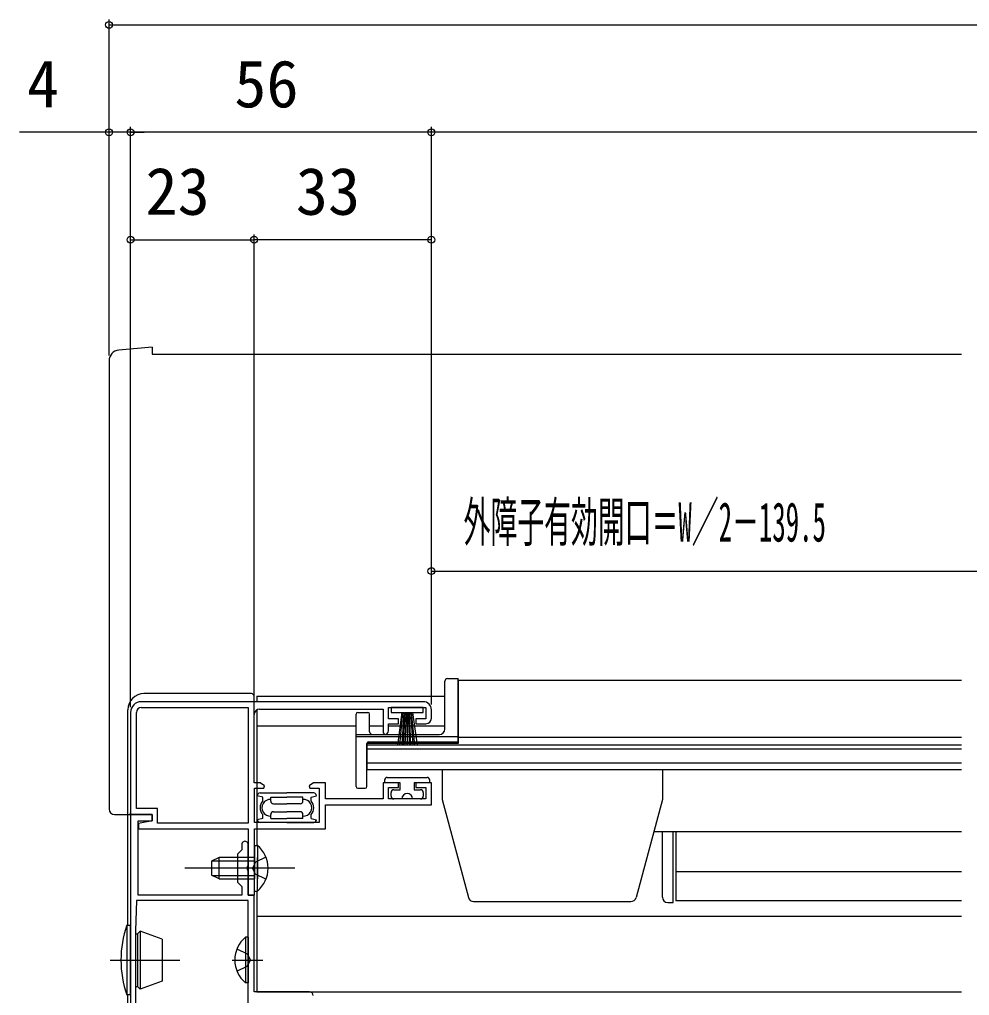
# Model space of a CAD drawing. Units: millimetres, scale not verified. Extents: x -525 to 525, y -783 to 779.
# Drawn here: x -284.7 to -107.8, y -434.5 to -252.8 of the extents above; entities that cross this region are included whole.
import ezdxf
from ezdxf.enums import TextEntityAlignment as Align

# ---------------------------------------------------------------- set-up
doc = ezdxf.new("R2010")
doc.units = ezdxf.units.MM
doc.header["$LTSCALE"] = 4
for name, color, linetype in [('0-3_YKK_11', 7, 'Continuous'), ('0-5_YKK_12', 2, 'Continuous'), ('0-6_YKK_13', 4, 'Continuous'), ('0-8_YKK_D', 6, 'Continuous')]:
    doc.layers.add(name, color=color, linetype=linetype)
doc.styles.add('ＭＳ ゴシック', font='')
doc.styles.get('ＭＳ ゴシック').set_extended_font_data('MS Gothic')

msp = doc.modelspace()

# ---------------------------------------------------------------- linework, layer by layer
at = {"layer": '0-3_YKK_11'}
for p, q in [((-209.5, -379.8), (-262, -379.8)), ((-262, -380.9), (-242.1, -380.9)), ((-208, -382.9), (-208, -381.3))]:
    msp.add_line(p, q, dxfattribs=at)
for points in [[(-242.1, -380.9), (-242.1, -402.4), (-259, -402.4), (-259, -399.7), (-262.9, -399.7), (-262.9, -381.8)], [(-240, -381.2), (-217, -381.2), (-217, -385.6), (-216.7, -385.9)], [(-216, -385.2), (-216, -383.9), (-214.1, -383.9), (-214.1, -383), (-216, -383), (-216, -380.9), (-209, -380.9), (-209, -383), (-210.9, -383), (-210.9, -383.9), (-209, -383.9)], [(-264, -381.8), (-264, -400.8), (-260, -400.8), (-260, -402), (-262.5, -402.5), (-262.5, -403.5), (-242.1, -403.5), (-242.1, -415.8), (-240.9, -415.8), (-240.9, -411.258), (-241.02, -411.075), (-241.02, -410.525), (-240.9, -410.342), (-240.9, -403.5), (-227.7, -403.5), (-227.7, -399), (-208, -399), (-208, -394.9), (-210.9, -394.9), (-210.9, -395.8), (-209, -395.8), (-209, -397.9), (-216, -397.9), (-216, -395.8), (-214.1, -395.8), (-214.1, -394.9), (-217, -394.9), (-217, -397.9), (-227.7, -397.9), (-227.7, -394.9), (-229.923, -394.9), (-230.74, -395.472), (-230.605, -395.9), (-228.9, -395.9), (-228.9, -402.3), (-240.9, -402.3), (-240.9, -395.9), (-239.194, -395.9), (-239.06, -395.472), (-239.877, -394.9)], [(-239.877, -394.9), (-241, -394.9), (-241, -382.2)], [(-264, -400.8), (-264, -506.8)], [(-243.3, -406.4), (-243.3, -407.4), (-244.1, -408.2), (-244.1, -413.4), (-243.3, -414.2), (-243.3, -415.8), (-262.6, -415.8), (-262.6, -402), (-260, -402), (-260, -400.8), (-264, -400.8)], [(-230.7, -433.8), (-241, -433.8), (-241, -415.8), (-242.1, -415.8), (-242.1, -411.258), (-242.22, -411.075), (-242.22, -410.525), (-242.1, -410.342), (-242.1, -406.4)], [(-242.1, -461.7), (-242.1, -416.8), (-262.9, -416.8), (-263.098, -422.475)], [(-263.1, -422.58), (-263.1, -461.7), (-242.1, -461.7)]]:
    msp.add_lwpolyline(points, dxfattribs=at)
for centre, radius, start, end in [((-262, -381.8), 2, 90.00001, 179.99999), ((-262, -381.8), 0.9, 90.00001, 179.99999), ((-240, -382.2), 1, 90.00001, 179.99999), ((-209.5, -381.3), 1.5, 0.00001, 89.99999), ((-209, -382.9), 1, 270.00001, 359.99999), ((-216.7, -385.2), 0.7, 270.00001, 359.99999), ((-242.7, -406.4), 0.6, 359.99999, 180.00001), ((-260.1, -422.58), 3, 177.99973, 179.99975), ((-230.7, -434.5), 0.7, 0.00001, 89.99999)]:
    msp.add_arc(centre, radius, start, end, dxfattribs=at)
at = {"layer": '0-5_YKK_12'}
for p, q in [((-203.001, -375.8), (-203.001, -387.6)), ((-203.001, -375.8), (-109.328, -375.8)), ((-240.5, -378.8), (-240.5, -379.8)), ((-240.5, -378.8), (-205.501, -378.8)), ((-240.5, -381.2), (-240.5, -394.9)), ((-240.5, -384.3), (-222.001, -384.3)), ((-219.501, -384.3), (-217, -384.3)), ((-216, -384.3), (-205.501, -384.3)), ((-203.001, -386.4), (-109.328, -386.4)), ((-240.5, -388.62), (-240.5, -399.7)), ((-220, -387.6), (-220, -392.499)), ((-203.001, -387.6), (-220, -387.6)), ((-109.328, -387.9), (-220, -387.9)), ((-220, -388.584), (-109.328, -388.584)), ((-109.328, -391.256), (-220, -391.256)), ((-109.328, -392.5), (-220, -392.5)), ((-240.5, -395.9), (-240.5, -402.3)), ((-240.5, -401), (-240.5, -406.55)), ((-240.5, -403.51), (-240.5, -406.55)), ((-166.608, -404), (-109.328, -404)), ((-162.5, -404), (-162.5, -416.9)), ((-109.328, -411.5), (-162.5, -411.5)), ((-240.5, -415.05), (-240.5, -433.8)), ((-109.328, -416.9), (-162.5, -416.9)), ((-109.328, -419.8), (-240.5, -419.8)), ((-240.5, -433.8), (-109.328, -433.8))]:
    msp.add_line(p, q, dxfattribs=at)
at = {"layer": '0-6_YKK_13'}
for p, q in [((-260, -313.8), (-266.174, -314.34)), ((-260, -313.8), (-260, -315.1)), ((-260, -315.1), (-109.328, -315.1)), ((-268, -316.333), (-268, -399.8)), ((-205.501, -384.9), (-205.501, -376)), ((-205.001, -375.5), (-203.001, -375.5)), ((-203.001, -387.3), (-203.001, -375.5)), ((-241.499, -378.3), (-261.499, -378.3)), ((-240.999, -379.801), (-240.999, -378.8)), ((-264.499, -421.4), (-264.499, -381.3)), ((-222.001, -395.6), (-222.001, -382.1)), ((-221.701, -381.8), (-219.801, -381.8)), ((-219.501, -385.4), (-219.501, -382.1)), ((-213.499, -381.8), (-214.336, -387.9)), ((-213.897, -387.9), (-213.299, -381.8)), ((-213.099, -381.8), (-213.517, -387.9)), ((-213.198, -387.9), (-212.899, -381.8)), ((-212.699, -381.8), (-212.938, -387.9)), ((-212.499, -381.8), (-212.499, -387.9)), ((-212.299, -381.8), (-212.059, -387.9)), ((-211.8, -387.9), (-212.099, -381.8)), ((-211.899, -381.8), (-211.48, -387.9)), ((-211.101, -387.9), (-211.699, -381.8)), ((-211.499, -381.8), (-210.661, -387.9)), ((-222.001, -385.9), (-206.501, -385.9)), ((-222.001, -386.3), (-203.001, -386.3)), ((-220.001, -395.6), (-220.001, -387.6)), ((-219.701, -387.3), (-203.001, -387.3)), ((-216.199, -393.9), (-208.799, -393.9)), ((-206, -392.5), (-206, -398)), ((-165, -392.5), (-165, -398)), ((-221.701, -395.9), (-220.301, -395.9)), ((-216.699, -394.4), (-216.699, -394.9)), ((-208.299, -394.9), (-208.299, -394.4)), ((-239.4, -397.55), (-240.4, -397.3)), ((-239.9, -396.8), (-234.9, -396.8)), ((-239.4, -398.265), (-239.4, -397.55)), ((-237.9, -397.55), (-234.9, -397.55)), ((-237.9, -398.3), (-237.9, -397.55)), ((-229.9, -396.8), (-234.9, -396.8)), ((-231.9, -397.55), (-234.9, -397.55)), ((-231.9, -398.3), (-231.9, -397.55)), ((-230.4, -397.55), (-229.4, -397.3)), ((-230.4, -398.265), (-230.4, -397.55)), ((-215.499, -397.4), (-215.499, -396.7)), ((-213.499, -397.9), (-214.999, -397.9)), ((-209.999, -397.9), (-211.499, -397.9)), ((-209.499, -396.7), (-209.499, -397.4)), ((-237.4, -398.8), (-234.9, -398.8)), ((-232.4, -398.8), (-234.9, -398.8)), ((-206, -398), (-201.107, -416.259)), ((-165, -398), (-169.892, -416.259)), ((-267, -400.8), (-264, -400.8)), ((-264, -400.8), (-264, -400.5)), ((-239.4, -401.55), (-240.4, -401.8)), ((-239.4, -401.55), (-239.4, -400.834)), ((-237.9, -401.55), (-237.9, -400.8)), ((-237.9, -401.55), (-234.9, -401.55)), ((-237.4, -400.3), (-234.9, -400.3)), ((-232.4, -400.3), (-234.9, -400.3)), ((-231.9, -401.55), (-234.9, -401.55)), ((-231.9, -401.55), (-231.9, -400.8)), ((-230.4, -401.55), (-230.4, -400.835)), ((-230.4, -401.55), (-229.4, -401.8)), ((-234.9, -402.3), (-239.9, -402.3)), ((-234.9, -402.3), (-229.9, -402.3)), ((-165, -416.2), (-165, -404)), ((-163, -417.2), (-163, -404)), ((-240.9, -406.55), (-240.9, -412.8)), ((-240.9, -406.55), (-240.391, -406.55)), ((-240.391, -406.55), (-240.391, -412.8)), ((-247.5, -408.8), (-248.9, -409.5)), ((-247.5, -412.8), (-247.5, -408.8)), ((-240.391, -415.05), (-240.391, -408.8)), ((-248.9, -409.5), (-248.9, -412.1)), ((-248.808, -409.454), (-240.9, -409.454)), ((-233.4, -410.8), (-253.9, -410.8)), ((-247.5, -412.8), (-248.9, -412.1)), ((-248.808, -412.146), (-240.9, -412.146)), ((-247.5, -412.8), (-240.9, -412.8)), ((-240.9, -415.05), (-240.391, -415.05)), ((-200.142, -417), (-170.858, -417)), ((-164, -417.2), (-163, -417.2)), ((-264.7, -421.4), (-264.7, -434.4)), ((-264.7, -421.4), (-264, -421.4)), ((-264, -434.4), (-264, -421.4)), ((-263.1, -423), (-262.7, -423)), ((-262.7, -423), (-262.2, -422.5)), ((-262.7, -423), (-262.7, -432.8)), ((-262.2, -422.5), (-262.2, -433.3)), ((-258.1, -423.992), (-262.2, -422.5)), ((-258.1, -423.992), (-258.1, -431.808)), ((-242.609, -423.65), (-242.609, -432.15)), ((-242.1, -423.65), (-242.609, -423.65)), ((-242.1, -423.65), (-242.1, -432.15)), ((-244.196, -425.825), (-242.289, -426.755)), ((-242.289, -426.755), (-241.68, -427.9)), ((-242.1, -425.9), (-242.1, -429.9)), ((-267.786, -427.9), (-254.833, -427.9)), ((-245.057, -427.9), (-239.38, -427.9)), ((-242.289, -429.045), (-241.68, -427.9)), ((-244.196, -429.975), (-242.289, -429.045)), ((-258.1, -431.808), (-262.2, -433.3)), ((-242.1, -432.15), (-242.609, -432.15)), ((-263.1, -432.8), (-262.7, -432.8)), ((-262.2, -433.3), (-262.7, -432.8)), ((-264, -434.4), (-264.7, -434.4)), ((-264.499, -447.6), (-264.499, -434.4))]:
    msp.add_line(p, q, dxfattribs=at)
msp.add_lwpolyline([(-215.499, -380.9), (-215.499, -381.8), (-209.499, -381.8), (-209.499, -380.9)], close=True, dxfattribs=at)
for points in [[(-214.999, -396.2), (-213.799, -396.2), (-213.799, -394.9), (-216.699, -394.9)], [(-208.299, -394.9), (-211.199, -394.9), (-211.199, -396.2), (-209.999, -396.2)], [(-240.9, -415.05), (-240.9, -408.8), (-247.5, -408.8)], [(-238.804, -408.725), (-240.711, -409.655), (-241.319, -410.8)], [(-238.804, -412.875), (-240.711, -411.945), (-241.319, -410.8)]]:
    msp.add_lwpolyline(points, dxfattribs=at)
for centre, radius, start, end in [((-266, -316.333), 2, 95, 180), ((-205.001, -376), 0.5, 90, 180), ((-261.499, -381.3), 3, 90, 180), ((-241.499, -378.8), 0.5, 0, 90), ((-221.701, -382.1), 0.3, 90, 180), ((-219.801, -382.1), 0.3, 0, 90), ((-206.501, -384.9), 1, 270, 0), ((-219.001, -385.4), 0.5, 180, 270), ((-219.701, -387.6), 0.3, 90, 180), ((-216.199, -394.4), 0.5, 90, 179.99974), ((-208.799, -394.4), 0.5, 359.99974, 90), ((-221.701, -395.6), 0.3, 180, 270), ((-220.301, -395.6), 0.3, 270, 0), ((-239.9, -397.3), 0.5, 89.99974, 180), ((-229.9, -397.3), 0.5, 0, 89.99974), ((-214.999, -396.7), 0.5, 90, 179.99974), ((-214.999, -397.4), 0.5, 179.99974, 270), ((-212.499, -397.9), 1, 359.99974, 179.99974), ((-209.999, -396.7), 0.5, 359.99974, 90), ((-209.999, -397.4), 0.5, 270, 359.99974), ((-238, -399.55), 1.9, 137.46284, 222.53664), ((-238, -399.55), 1.55, 86.30067, 273.69881), ((-237.4, -398.3), 0.5, 180, 269.99974), ((-232.4, -398.3), 0.5, 269.99974, 0), ((-231.8, -399.55), 1.55, 266.30067, 93.69881), ((-231.8, -399.55), 1.9, 317.46284, 42.53664), ((-267, -399.8), 1, 180, 270), ((-237.4, -400.8), 0.5, 89.99974, 180), ((-232.4, -400.8), 0.5, 0, 89.99974), ((-239.9, -401.8), 0.5, 180, 269.99974), ((-229.9, -401.8), 0.5, 269.99974, 0), ((-243.931, -410.8), 5.531, 309.79413, 50.20587), ((-200.142, -416), 1, 195, 270), ((-170.858, -416), 1, 270, 345), ((-164, -416.2), 1, 180, 270), ((-245.786, -427.9), 20, 161.03443, 198.96557), ((-239.069, -427.9), 5.531, 129.79413, 230.20587)]:
    msp.add_arc(centre, radius, start, end, dxfattribs=at)
at = {"layer": '0-8_YKK_D'}
for p, q in [((-268, -315.333), (-268, -252.8)), ((-268, -253.8), (268, -253.8)), ((-268, -273.8), (-284.668, -273.8)), ((-268, -315.333), (-268, -272.8)), ((-264, -273.8), (-268, -273.8)), ((-264, -380.8), (-264, -272.8)), ((-264, -380.8), (-264, -272.8)), ((-208, -273.8), (-264, -273.8)), ((-264, -273.8), (-261.45, -273.8)), ((-208, -380.3), (-208, -272.8)), ((-208, -380.3), (-208, -272.8)), ((208, -273.8), (-208, -273.8)), ((-264, -380.8), (-264, -292.8)), ((-264, -293.8), (-241, -293.8)), ((-241, -391.801), (-241, -292.8)), ((-241, -391.801), (-241, -292.8)), ((-208, -293.8), (-241, -293.8)), ((-208, -380.3), (-208, -292.8)), ((-208, -380.3), (-208, -354.5)), ((-208, -355.5), (-98.232, -355.5))]:
    msp.add_line(p, q, dxfattribs=at)
for centre in [(-268, -253.8), (-268, -273.8), (-264, -273.8), (-264, -273.8), (-208, -273.8), (-208, -273.8), (-264, -293.8), (-241, -293.8), (-241, -293.8), (-208, -293.8), (-208, -355.5)]:
    msp.add_circle(centre, 0.637, dxfattribs=at)

# ---------------------------------------------------------------- texts
at = {"layer": '0-8_YKK_D', "style": 'ＭＳ ゴシック'}
for s, p in [('4', (-283.282, -271.8)), ('56', (-244.693, -271.8)), ('23', (-261.227, -291.8)), ('33', (-233.227, -291.8))]:
    msp.add_text(s, height=8.798, dxfattribs=at).set_placement(p, align=Align.BOTTOM_LEFT)
at = {"layer": '0-8_YKK_D', "style": 'ＭＳ ゴシック', "width": 0.5}
msp.add_text('外障子有効開口＝W／2－139.5', height=7.331, dxfattribs=at).set_placement((-202.008, -352.193), align=Align.BOTTOM_LEFT)

doc.saveas('drawing.dxf')
